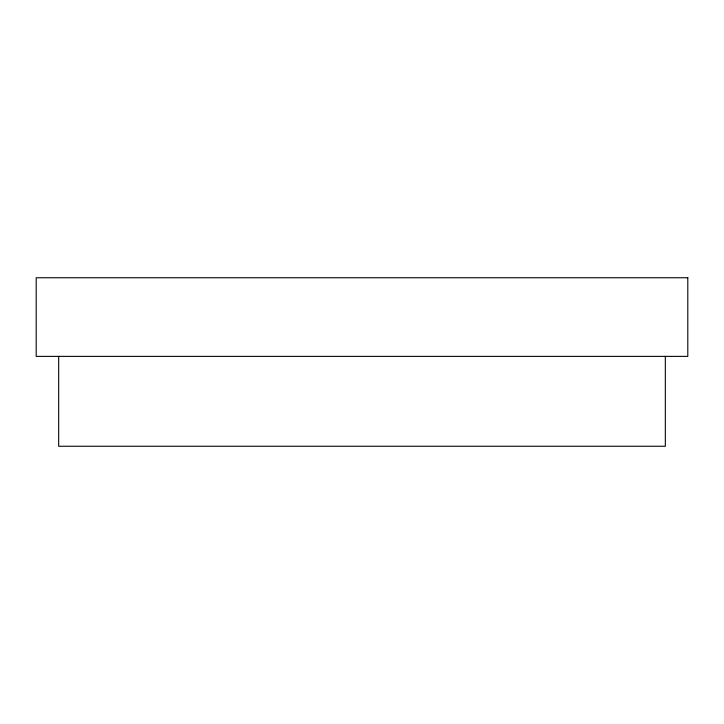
<?xml version="1.0" encoding="UTF-8"?>
<svg xmlns="http://www.w3.org/2000/svg" width="724" height="724" viewBox="0 0 724 724"><rect width="100%" height="100%" fill="white"/><g stroke="black" fill="none" stroke-linecap="round" stroke-linejoin="round"><path stroke-width="1.09" d="M665.329 356.38L665.329 446.256L58.671 446.256L58.671 356.38M687.8 277.744L36.2 277.744L36.2 356.38L687.8 356.38L687.8 277.744"/></g></svg>
